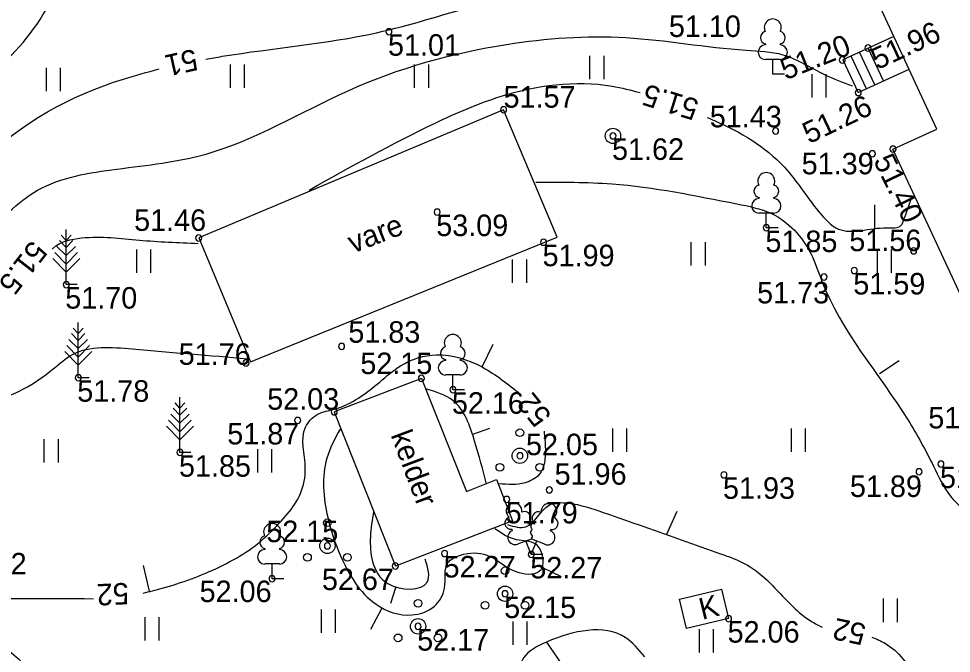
# Model space of a CAD drawing. Extents: x 643319 to 644478, y 6457068 to 6457895.
# Drawn here: x 643432.88 to 643463.23, y 6457775.01 to 6457795.67 of the extents above; entities that cross this region are included whole.
import ezdxf

# ---------------------------------------------------------------- set-up
doc = ezdxf.new("R2010")
doc.units = 0
for name, color, linetype in [('Level 1', 7, 'Continuous'), ('Level 2', 7, 'Continuous'), ('Level 26', 7, 'Continuous'), ('Level 3', 7, 'Continuous'), ('Level 33', 7, 'Continuous'), ('Level 41', 7, 'Continuous'), ('Level 44', 7, 'Continuous'), ('Level 54', 7, 'Continuous'), ('Level 62', 7, 'Continuous'), ('Level 63', 7, 'Continuous')]:
    doc.layers.add(name, color=color, linetype=linetype)

# ---------------------------------------------------------------- blocks, each defined once
blk = doc.blocks.new('PRAUD')
at = {"layer": 'Level 63'}
for start, end in [(0, 180), (180, 0)]:
    blk.add_arc((0, 0), 0.1, start, end, dxfattribs=at)

msp = doc.modelspace()

# ---------------------------------------------------------------- linework, layer by layer
at = {"layer": 'Level 1'}
for p, q in [((643445.99, 6457783.96), (643443.15, 6457782.87)), ((643443.15, 6457782.87), (643445.14, 6457777.85)), ((643448.43, 6457780.67), (643448.95, 6457779.32)), ((643448.95, 6457779.32), (643445.14, 6457777.85))]:
    msp.add_line(p, q, dxfattribs=at)
for points in [[(643465.35, 6457782.76), (643461.33, 6457791.42), (643462.76, 6457792.07), (643460.75, 6457796.41), (643465.61, 6457798.63), (643467.62, 6457794.29), (643469.32, 6457795.07), (643473.3, 6457786.52)], [(643448.66, 6457792.7), (643438.74, 6457788.53), (643440.43, 6457784.5), (643450.4, 6457788.55)]]:
    msp.add_lwpolyline(points, close=True, dxfattribs=at)
for points in [[(643461.36, 6457795.09), (643459.7, 6457794.33), (643460.2, 6457793.26), (643461.86, 6457794.02)], [(643445.99, 6457783.96), (643447.45, 6457780.28), (643448.43, 6457780.67)]]:
    msp.add_lwpolyline(points, dxfattribs=at)
at = {"layer": 'Level 2'}
for p, q in [((643460.74, 6457793.51), (643460.24, 6457794.58)), ((643461.02, 6457793.64), (643460.52, 6457794.71)), ((643460.47, 6457793.38), (643459.97, 6457794.45))]:
    msp.add_line(p, q, dxfattribs=at)
at = {"layer": 'Level 26'}
msp.add_circle((643452.22, 6457791.85), 0.25, dxfattribs=at)
at = {"layer": 'Level 3'}
msp.add_lwpolyline([(643454.61, 6457775.82), (643454.38, 6457776.78), (643455.75, 6457777.1), (643455.98, 6457776.14)], close=True, dxfattribs=at)
at = {"layer": 'Level 33'}
for p, q in [((643460.74, 6457788.81), (643460.74, 6457789.61)), ((643447.96, 6457784.33), (643448.32, 6457785.07)), ((643460.89, 6457784.12), (643461.53, 6457784.54)), ((643447.66, 6457782.14), (643448.21, 6457782.34)), ((643453.96, 6457778.87), (643454.31, 6457779.64)), ((643437.14, 6457777.03), (643436.95, 6457777.87)), ((643449.93, 6457777.81), (643450.53, 6457777.51)), ((643445.14, 6457777.14), (643444.98, 6457776.63)), ((643444.7, 6457776.48), (643444.33, 6457775.79)), ((643450.06, 6457775.38), (643450.54, 6457774.68))]:
    msp.add_line(p, q, dxfattribs=at)
for points in [[(643425.21, 6457793.5), (643428.03, 6457793.05), (643429.91, 6457792.91), (643431.34, 6457793.47), (643433.48, 6457795.49), (643435.18, 6457797.63), (643436.87, 6457797.97), (643440.63, 6457797.37), (643445.7, 6457797.67), (643452.93, 6457798.22), (643456.32, 6457797.99), (643459.32, 6457798.59), (643461.02, 6457799.94), (643462.82, 6457800.5), (643465.11, 6457800.69), (643467.63, 6457800.88), (643468.83, 6457800.99), (643471.58, 6457801.03), (643474.29, 6457801.36), (643476.95, 6457801.06)], [(643402.91, 6457798.7), (643402.81, 6457799.36), (643402.92, 6457800.07), (643403.64, 6457800.59), (643405.21, 6457800.78), (643406.3, 6457800.74), (643411.12, 6457799.92), (643417.17, 6457798.34), (643422.32, 6457795.87), (643424.12, 6457795.08), (643426.15, 6457795.01), (643428.71, 6457795.2), (643430.44, 6457796.92), (643431.3, 6457797.97), (643432.66, 6457798.79), (643433.97, 6457799.17), (643436.22, 6457799.79)], [(643404.31, 6457796.55), (643404, 6457797.65), (643403.95, 6457797.85), (643404.1, 6457798.35), (643405.4, 6457798.3), (643409.21, 6457796.3), (643412.92, 6457794.78), (643416.68, 6457794.48), (643418.28, 6457794.18), (643422.11, 6457792.34), (643425.97, 6457791.76), (643427.31, 6457791.45), (643429.55, 6457790.06), (643430.65, 6457790.11), (643431.67, 6457790.97), (643436.29, 6457793.7), (643437.45, 6457794.03)], [(643438.97, 6457794.35), (643439.5, 6457794.44), (643444.53, 6457795.21), (643450.91, 6457796.75), (643454.12, 6457796.6), (643456.03, 6457796.27), (643459.21, 6457796.2), (643460.74, 6457796.3)], [(643422.37, 6457790.46), (643427.15, 6457788.73), (643428.95, 6457787.84), (643429.97, 6457787.84), (643431.66, 6457788.62), (643433.5, 6457790.08), (643436.08, 6457790.77), (643438.98, 6457791.26), (643443.6, 6457793.32), (643448.76, 6457794.83), (643452.64, 6457795.05), (643456.55, 6457794.64), (643457.75, 6457794.49), (643459.1, 6457793.85), (643460, 6457793.48)], [(643442.34, 6457790.09), (643446.44, 6457792.27), (643448.55, 6457793.13), (643452.19, 6457793.47), (643453.11, 6457793.26)], [(643455.29, 6457792.45), (643455.54, 6457792.34), (643456.74, 6457791.71), (643457.79, 6457790.84), (643458.92, 6457789.38), (643459.56, 6457788.82), (643461.14, 6457788.86), (643461.59, 6457788.93), (643461.7, 6457789.16), (643461.97, 6457789.91)], [(643449.71, 6457790.34), (643452.19, 6457790.29), (643456.25, 6457789.64), (643457.38, 6457789.32), (643458.66, 6457788.02), (643459.01, 6457787.14), (643461.82, 6457782.6), (643462.65, 6457781.1), (643463.2, 6457780.13), (643463.45, 6457779.85), (643465.23, 6457778.85), (643465.64, 6457778.68)], [(643433.98, 6457788.17), (643434, 6457788.19), (643434.93, 6457788.53), (643436.81, 6457788.46), (643438.72, 6457788.35)], [(643399.68, 6457785.54), (643400.46, 6457785.46), (643403.17, 6457783.61), (643404.04, 6457782.84), (643405.45, 6457781.11), (643406.17, 6457779.04), (643406.72, 6457778.14), (643408.18, 6457777.37), (643411.16, 6457776.87), (643412.24, 6457776.67), (643414.27, 6457775.49), (643417.57, 6457774.64), (643420.86, 6457774.69), (643424.66, 6457775.02), (643428.52, 6457775.82), (643430.2, 6457775.95), (643431.73, 6457775.62), (643434.06, 6457773.4), (643435.38, 6457771.85), (643436.41, 6457771.33), (643438.39, 6457771.4), (643443.43, 6457773.1), (643444.51, 6457773.2), (643446.2, 6457772.94), (643448.1, 6457771.52), (643450.78, 6457769.37), (643452.44, 6457768.5), (643455.79, 6457767.2), (643458.05, 6457766.67), (643458.38, 6457766.32), (643458.05, 6457764.9), (643457.17, 6457763.5), (643457.01, 6457759.41), (643455.6, 6457756.31), (643455.1, 6457755.01), (643455.42, 6457750.26), (643456.15, 6457747.79), (643457.83, 6457745.46), (643459.83, 6457742.29), (643462.65, 6457738.97), (643464.04, 6457736.54), (643464.04, 6457735.08), (643463.48, 6457730.92)], [(643423.46, 6457785.72), (643426.6, 6457784.42), (643429.6, 6457783.37), (643431.98, 6457783.22), (643434.01, 6457784.27), (643434.64, 6457784.74), (643436.58, 6457784.92), (643440.32, 6457784.6)], [(643441.06, 6457778.94), (643442.05, 6457780.21), (643442.21, 6457781.04), (643442.22, 6457782.37), (643442.61, 6457782.79), (643443.16, 6457782.96), (643444.63, 6457783.84), (643445.31, 6457784.37), (643446.48, 6457784.73), (643447.96, 6457784.33), (643449.21, 6457783.45)], [(643448.11, 6457780.52), (643447.72, 6457781.92), (643447.01, 6457783.24), (643446.15, 6457783.61)], [(643443.34, 6457782.31), (643442.91, 6457781.36), (643442.94, 6457779.44), (643443.36, 6457778.18), (643444.51, 6457776.61), (643445.68, 6457776.26), (643446.4, 6457776.54), (643446.74, 6457777.13), (643446.85, 6457777.96), (643447.26, 6457778.21), (643448.12, 6457778.21), (643449.16, 6457777.64), (643449.88, 6457777.74), (643449.93, 6457778.18), (643449.71, 6457778.56), (643449.08, 6457778.71), (643448.38, 6457779.06)], [(643449.98, 6457782.24), (643450.02, 6457781.66), (643449.82, 6457780.83), (643449.36, 6457780.56), (643448.51, 6457780.53)], [(643448.79, 6457779.2), (643449.39, 6457779.13), (643450.14, 6457779.83), (643450.77, 6457779.9), (643451.9, 6457779.6), (643455.78, 6457778.23)], [(643444.43, 6457779.63), (643444.4, 6457778), (643444.9, 6457777.28), (643446.18, 6457777.33), (643446.11, 6457778.08)], [(643436.93, 6457776.97), (643437.55, 6457777.13), (643439.43, 6457777.83), (643441.03, 6457778.91), (643441.04, 6457778.92)], [(643411.86, 6457778.2), (643412.81, 6457777.84), (643415.52, 6457776.62), (643418.97, 6457775.92), (643421.46, 6457775.87), (643428.31, 6457776.6), (643430.66, 6457776.75), (643435.32, 6457776.79)], [(643455.78, 6457778.23), (643455.98, 6457778.16), (643456.68, 6457777.83), (643458.08, 6457776.53), (643458.68, 6457776.05), (643459.03, 6457775.86)], [(643453.26, 6457774.9), (643452.62, 6457775.53), (643450.06, 6457775.38), (643449.31, 6457774.86), (643449.35, 6457773.36), (643450.36, 6457772.23), (643451.15, 6457771.52), (643452.47, 6457771.41), (643453.56, 6457771.71), (643454.01, 6457772.57), (643454.06, 6457773.41)], [(643460.64, 6457775.54), (643461.09, 6457775.33), (643462.06, 6457774.2), (643462.57, 6457772.33), (643462.17, 6457769.78), (643462.29, 6457767.91), (643462.01, 6457765.99), (643460.06, 6457763.21), (643459.58, 6457761.36), (643459.37, 6457758.8), (643460.5, 6457754.5), (643460.22, 6457752.2), (643460.06, 6457750.52), (643460.73, 6457745.61), (643462.16, 6457743.62), (643462.77, 6457743.02)]]:
    msp.add_spline(points, degree=3, dxfattribs=at)
at = {"layer": 'Level 41'}
for p, q in [((643451.459, 6457794.461), (643451.459, 6457793.701)), ((643451.919, 6457794.461), (643451.919, 6457793.701)), ((643433.776, 6457794.071), (643433.776, 6457793.311)), ((643434.236, 6457794.071), (643434.236, 6457793.311)), ((643439.765, 6457794.177), (643439.765, 6457793.417)), ((643440.225, 6457794.177), (643440.225, 6457793.417)), ((643445.754, 6457794.177), (643445.754, 6457793.417)), ((643446.214, 6457794.177), (643446.214, 6457793.417)), ((643458.689, 6457793.858), (643458.689, 6457793.098)), ((643459.149, 6457793.858), (643459.149, 6457793.098)), ((643454.755, 6457788.397), (643454.755, 6457787.637)), ((643455.215, 6457788.397), (643455.215, 6457787.637)), ((643436.717, 6457788.149), (643436.717, 6457787.389)), ((643437.177, 6457788.149), (643437.177, 6457787.389)), ((643460.815, 6457788.149), (643460.815, 6457787.389)), ((643461.275, 6457788.149), (643461.275, 6457787.389)), ((643448.943, 6457787.83), (643448.943, 6457787.07)), ((643449.403, 6457787.83), (643449.403, 6457787.07)), ((643452.204, 6457782.333), (643452.204, 6457781.573)), ((643452.664, 6457782.333), (643452.664, 6457781.573)), ((643458.015, 6457782.333), (643458.015, 6457781.573)), ((643458.475, 6457782.333), (643458.475, 6457781.573)), ((643433.705, 6457781.978), (643433.705, 6457781.218)), ((643434.165, 6457781.978), (643434.165, 6457781.218)), ((643440.651, 6457781.659), (643440.651, 6457780.899)), ((643441.111, 6457781.659), (643441.111, 6457780.899)), ((643461.01, 6457776.791), (643461.01, 6457776.031)), ((643461.47, 6457776.791), (643461.47, 6457776.031)), ((643442.724, 6457776.436), (643442.724, 6457775.676)), ((643443.184, 6457776.436), (643443.184, 6457775.676)), ((643436.983, 6457776.188), (643436.983, 6457775.428)), ((643437.443, 6457776.188), (643437.443, 6457775.428)), ((643448.961, 6457776.046), (643448.961, 6457775.286)), ((643449.421, 6457776.046), (643449.421, 6457775.286)), ((643455.021, 6457775.798), (643455.021, 6457775.038)), ((643455.481, 6457775.798), (643455.481, 6457775.038))]:
    msp.add_line(p, q, dxfattribs=at)
at = {"layer": 'Level 44'}
for p, q in [((643457.18, 6457794.84), (643457.18, 6457794.81)), ((643457.66, 6457794.84), (643457.66, 6457794.81)), ((643457.66, 6457794.34), (643457.18, 6457794.34)), ((643457.42, 6457793.86), (643457.42, 6457794.34)), ((643457.8, 6457793.86), (643457.42, 6457793.86)), ((643456.97, 6457789.84), (643456.97, 6457789.81)), ((643457.45, 6457789.84), (643457.45, 6457789.81)), ((643457.45, 6457789.34), (643456.97, 6457789.34)), ((643457.21, 6457788.86), (643457.21, 6457789.34)), ((643434.43, 6457787.01), (643434.43, 6457788.81)), ((643457.59, 6457788.86), (643457.21, 6457788.86)), ((643434.43, 6457788.45), (643434.27, 6457788.62)), ((643434.43, 6457788.45), (643434.59, 6457788.62)), ((643434.43, 6457787.96), (643434.13, 6457788.25)), ((643434.43, 6457788.22), (643434.21, 6457788.45)), ((643434.43, 6457788.22), (643434.65, 6457788.45)), ((643434.43, 6457787.96), (643434.73, 6457788.25)), ((643434.43, 6457787.68), (643434.06, 6457788.06)), ((643434.43, 6457787.68), (643434.8, 6457788.06)), ((643434.43, 6457787.42), (643433.99, 6457787.86)), ((643434.43, 6457787.42), (643434.87, 6457787.86)), ((643434.79, 6457787.01), (643434.43, 6457787.01)), ((643434.82, 6457783.98), (643434.82, 6457785.78)), ((643434.82, 6457785.42), (643434.66, 6457785.59)), ((643434.82, 6457785.42), (643434.98, 6457785.59)), ((643434.82, 6457784.93), (643434.52, 6457785.22)), ((643434.82, 6457785.19), (643434.6, 6457785.42)), ((643434.82, 6457785.19), (643435.04, 6457785.42)), ((643434.82, 6457784.93), (643435.12, 6457785.22)), ((643434.82, 6457784.65), (643434.45, 6457785.03)), ((643434.82, 6457784.65), (643435.19, 6457785.03)), ((643434.82, 6457784.39), (643434.38, 6457784.83)), ((643434.82, 6457784.39), (643435.26, 6457784.83)), ((643446.77, 6457784.57), (643446.77, 6457784.54)), ((643447.25, 6457784.57), (643447.25, 6457784.54)), ((643435.18, 6457783.98), (643434.82, 6457783.98)), ((643447.25, 6457784.07), (643446.77, 6457784.07)), ((643447.01, 6457783.59), (643447.01, 6457784.07)), ((643438.13, 6457781.55), (643438.13, 6457783.35)), ((643447.39, 6457783.59), (643447.01, 6457783.59)), ((643438.13, 6457782.99), (643437.97, 6457783.16)), ((643438.13, 6457782.99), (643438.29, 6457783.16)), ((643438.13, 6457782.5), (643437.83, 6457782.79)), ((643438.13, 6457782.76), (643437.91, 6457782.99)), ((643438.13, 6457782.76), (643438.35, 6457782.99)), ((643438.13, 6457782.5), (643438.43, 6457782.79)), ((643438.13, 6457782.22), (643437.76, 6457782.6)), ((643438.13, 6457782.22), (643438.5, 6457782.6)), ((643438.13, 6457781.96), (643437.69, 6457782.4)), ((643438.13, 6457781.96), (643438.57, 6457782.4)), ((643438.49, 6457781.55), (643438.13, 6457781.55)), ((643449.47, 6457779.22), (643449.46, 6457779.25)), ((643449.66, 6457779.21), (643449.67, 6457779.25)), ((643448.95, 6457779.01), (643448.93, 6457779.05)), ((643450.19, 6457779), (643450.2, 6457779.04)), ((643449.12, 6457778.57), (643449.57, 6457778.74)), ((643449.56, 6457778.23), (643449.39, 6457778.67)), ((643449.56, 6457778.23), (643449.74, 6457778.67)), ((643449.57, 6457778.74), (643450.01, 6457778.56)), ((643440.89, 6457778.42), (643440.89, 6457778.39)), ((643441.37, 6457778.42), (643441.37, 6457778.39)), ((643449.94, 6457778.23), (643449.56, 6457778.23)), ((643441.37, 6457777.92), (643440.89, 6457777.92)), ((643441.13, 6457777.44), (643441.13, 6457777.92)), ((643441.51, 6457777.44), (643441.13, 6457777.44))]:
    msp.add_line(p, q, dxfattribs=at)
msp.add_lwpolyline([(643449.57, 6457779.23), (643449.55, 6457779.16), (643449.55, 6457779.14), (643449.55, 6457779.11), (643449.57, 6457779.07), (643449.58, 6457779.05), (643449.57, 6457779.02), (643449.54, 6457778.97), (643449.53, 6457778.95), (643449.54, 6457778.93), (643449.55, 6457778.9), (643449.59, 6457778.84), (643449.59, 6457778.82), (643449.59, 6457778.8), (643449.57, 6457778.77), (643449.57, 6457778.74)], dxfattribs=at)
for centre, radius in [((643449.19, 6457782.19), 0.125), ((643449.19, 6457781.44), 0.25), ((643448.54, 6457781.065), 0.125), ((643449.84, 6457781.065), 0.125), ((643442.93, 6457779.26), 0.125), ((643442.93, 6457778.51), 0.25), ((643442.28, 6457778.135), 0.125), ((643443.58, 6457778.135), 0.125), ((643448.71, 6457777.7), 0.125), ((643448.71, 6457776.95), 0.25), ((643445.88, 6457776.64), 0.125), ((643448.06, 6457776.575), 0.125), ((643449.36, 6457776.575), 0.125), ((643445.88, 6457775.89), 0.25), ((643445.23, 6457775.515), 0.125), ((643446.53, 6457775.515), 0.125)]:
    msp.add_circle(centre, radius, dxfattribs=at)
for centre, radius, start, end in [((643457.42, 6457795.38), 0.277, 332.5799, 207.4201), ((643457.23, 6457795.048), 0.212, 105.2441, 257.079), ((643457.61, 6457795.048), 0.212, 282.921, 74.7559), ((643457.182, 6457794.572), 0.237, 90, 270), ((643457.657, 6457794.572), 0.237, 270, 90), ((643457.21, 6457790.38), 0.277, 332.5799, 207.4201), ((643457.02, 6457790.048), 0.212, 105.2441, 257.079), ((643457.4, 6457790.048), 0.212, 282.921, 74.7559), ((643456.973, 6457789.572), 0.237, 90, 270), ((643457.448, 6457789.572), 0.237, 270, 90), ((643447.01, 6457785.11), 0.277, 332.5799, 207.4201), ((643446.82, 6457784.777), 0.212, 105.2441, 257.079), ((643447.2, 6457784.777), 0.212, 282.921, 74.7559), ((643446.772, 6457784.303), 0.237, 90, 270), ((643447.248, 6457784.303), 0.237, 270, 90), ((643449.003, 6457779.644), 0.256, 111.5027, 232.5173), ((643449.003, 6457779.644), 0.256, 350.4856, 111.5002), ((643450.139, 6457779.635), 0.256, 67.6168, 188.6314), ((643450.139, 6457779.635), 0.256, 306.5997, 67.6143), ((643448.904, 6457779.248), 0.202, 106.2979, 277.8684), ((643449.346, 6457779.422), 0.202, 305.1345, 116.705), ((643449.793, 6457779.418), 0.202, 62.412, 233.9825), ((643450.232, 6457779.238), 0.202, 261.2486, 72.8191), ((643441.13, 6457778.96), 0.277, 332.5799, 207.4201), ((643449.564, 6457778.997), 0.237, 66.7655, 111.5015), ((643440.94, 6457778.628), 0.212, 105.2441, 257.079), ((643441.32, 6457778.628), 0.212, 282.921, 74.7559), ((643449.034, 6457778.788), 0.237, 111.5014, 291.5004), ((643450.095, 6457778.78), 0.237, 247.6166, 67.6155), ((643440.892, 6457778.152), 0.237, 90, 270), ((643441.368, 6457778.152), 0.237, 270, 90)]:
    msp.add_arc(centre, radius, start, end, dxfattribs=at)

# ---------------------------------------------------------------- block references
at = {"layer": 'Level 62', "rotation": 90.0000000000002}
for p in [(643444.93, 6457795.24), (643460.52, 6457794.71), (643459.68, 6457794.32), (643460.2, 6457793.26), (643448.66, 6457792.7), (643452.22, 6457791.85), (643457.51, 6457792.01), (643461.33, 6457791.42), (643460.66, 6457791.27), (643446.5, 6457789.37), (643457.21, 6457788.86), (643438.74, 6457788.53), (643449.96, 6457788.39), (643462, 6457788.11), (643459.09, 6457787.26), (643460.07, 6457787.47), (643434.43, 6457787.01), (643443.39, 6457785), (643440.28, 6457784.46), (643434.82, 6457783.98), (643445.99, 6457783.96), (643447.01, 6457783.59), (643443.15, 6457782.87), (643441.96, 6457782.59), (643438.13, 6457781.55), (643449.19, 6457781.44), (643462.89, 6457781.17), (643455.83, 6457780.82), (643462.18, 6457780.92), (643450.15, 6457780.33), (643448.76, 6457780.02), (643442.93, 6457778.51), (643446.74, 6457778.26), (643449.56, 6457778.23), (643445.14, 6457777.85), (643441.13, 6457777.44), (643448.71, 6457776.95), (643455.98, 6457776.14), (643445.88, 6457775.89)]:
    msp.add_blockref('PRAUD', p, dxfattribs=at)

# ---------------------------------------------------------------- texts
at = {"layer": 'Level 1'}
for s, rotation, p in [('vare', 21.1852, (643443.76, 6457788.02)), ('kelder', 290.5624, (643444.98, 6457782.12))]:
    msp.add_text(s, height=0.7, rotation=rotation, dxfattribs=at).set_placement(p)
at = {"layer": 'Level 3'}
msp.add_text('K', height=0.7, rotation=13.934, dxfattribs=at).set_placement((643455.12, 6457776.1))
at = {"layer": 'Level 33'}
for s, rotation, p in [('51', 192.6436, (643438.61, 6457794.69)), ('51.5', 162.759, (643455.06, 6457793.01)), ('51.5', 232.1272, (643433.31, 6457788.49)), ('52', 129.0626, (643450.25, 6457782.75)), ('52', 182.5697, (643436.45, 6457777.31)), ('52', 167.8621, (643460.49, 6457775.95))]:
    msp.add_text(s, height=0.7, rotation=rotation, dxfattribs=at).set_placement(p)
at = {"layer": 'Level 54'}
for s, p in [('51.10', (643454.04, 6457795.07)), ('51.01', (643444.9, 6457794.46)), ('51.57', (643448.66, 6457792.77)), ('51.43', (643455.37, 6457792.13)), ('51.62', (643452.19, 6457791.07)), ('51.39', (643458.36, 6457790.6)), ('51.46', (643436.64, 6457788.76)), ('53.09', (643446.47, 6457788.59)), ('51.56', (643459.91, 6457788.1)), ('51.85', (643457.18, 6457788.07)), ('51.99', (643449.93, 6457787.61)), ('51.59', (643460.04, 6457786.69)), ('51.73', (643456.91, 6457786.4)), ('51.70', (643434.4, 6457786.23)), ('51.83', (643443.61, 6457785.12)), ('51.76', (643438.09, 6457784.4)), ('52.15', (643444, 6457784.1)), ('51.78', (643434.79, 6457783.2)), ('52.03', (643440.97, 6457782.94)), ('52.16', (643446.98, 6457782.81)), ('51.73', (643462.48, 6457782.33)), ('51.87', (643439.67, 6457781.81)), ('52.05', (643449.39, 6457781.46)), ('51.85', (643438.1, 6457780.76)), ('51.96', (643450.32, 6457780.5)), ('51.72', (643462.86, 6457780.39)), ('51.93', (643455.8, 6457780.04)), ('51.89', (643459.93, 6457780.1)), ('51.79', (643448.73, 6457779.24)), ('52.15', (643440.94, 6457778.63)), ('51.92', (643430.8, 6457777.58)), ('52.27', (643446.71, 6457777.48)), ('52.27', (643449.53, 6457777.45)), ('52.67', (643442.75, 6457777.07)), ('52.06', (643438.77, 6457776.68)), ('52.15', (643448.68, 6457776.16)), ('52.06', (643455.95, 6457775.36)), ('52.17', (643445.85, 6457775.1))]:
    msp.add_text(s, height=0.7, dxfattribs=at).set_placement(p)
for s, rotation, p in [('51.96', 24.8027, (643460.82, 6457793.99)), ('51.20', 21.7271, (643457.84, 6457793.66)), ('51.26', 25.3462, (643458.6, 6457791.58)), ('51.40', 296.0954, (643460.68, 6457791.05))]:
    msp.add_text(s, height=0.7, rotation=rotation, dxfattribs=at).set_placement(p)

doc.saveas('drawing.dxf')
